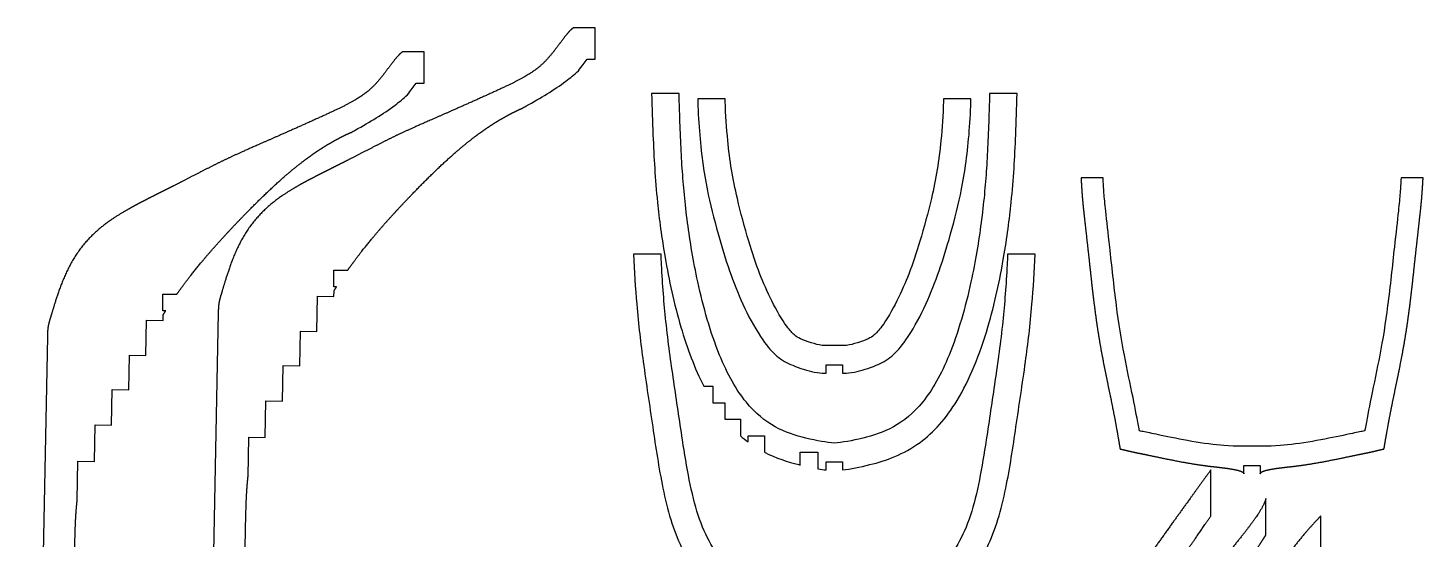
# Model space of a CAD drawing. Header units: millimetres. Extents: x -257 to -2, y -273 to -2.
# Drawn here: x -256.7 to -2.9, y -94.6 to -1.6 of the extents above; entities that cross this region are included whole.
import ezdxf

# ---------------------------------------------------------------- set-up
doc = ezdxf.new("R2010")
doc.units = ezdxf.units.MM
doc.layers.get('0').update_dxf_attribs({"linetype": 'CONTINUOUS'})

msp = doc.modelspace()

# ---------------------------------------------------------------- linework, layer by layer
for p, q in [((-153.51, -1.58), (-157.47, -1.58)), ((-153.51, -7.28), (-153.51, -1.58)), ((-184.6, -5.95), (-188.56, -5.95)), ((-184.6, -11.65), (-184.6, -5.95)), ((-155, -7.28), (-153.51, -7.28)), ((-186.09, -11.65), (-184.6, -11.65)), ((-138.25, -13.53), (-143.25, -13.53)), ((-129.86, -14.46), (-134.86, -14.46)), ((-134.86, -14.46), (-134.86, -15.02)), ((-129.86, -14.93), (-129.86, -14.46)), ((-90.14, -14.46), (-90.14, -14.93)), ((-85.14, -14.46), (-90.14, -14.46)), ((-85.14, -15.02), (-85.14, -14.46)), ((-76.75, -13.53), (-81.75, -13.53)), ((-61.11, -28.85), (-65.12, -28.85)), ((-2.88, -28.85), (-6.89, -28.85)), ((-141.53, -42.75), (-146.53, -42.75)), ((-73.47, -42.75), (-78.47, -42.75)), ((-201.08, -48.67), (-201.08, -45.67)), ((-201.08, -45.67), (-198.55, -45.67)), ((-232.17, -50.04), (-229.64, -50.04)), ((-232.17, -53.04), (-232.17, -50.04)), ((-204.16, -56.82), (-204.04, -50.35)), ((-204.04, -50.35), (-201.04, -50.41)), ((-200.56, -48.67), (-201.08, -48.67)), ((-201.04, -50.41), (-201.02, -49.41)), ((-231.65, -53.04), (-232.17, -53.04)), ((-235.26, -61.19), (-235.13, -54.72)), ((-235.13, -54.72), (-232.14, -54.78)), ((-232.14, -54.78), (-232.12, -53.78)), ((-222.1, -53.39), (-225.63, -237.36)), ((-253.19, -57.76), (-256.73, -241.72)), ((-207.28, -63.06), (-207.16, -56.76)), ((-207.16, -56.76), (-204.16, -56.82)), ((-238.38, -67.42), (-238.26, -61.13)), ((-238.26, -61.13), (-235.26, -61.19)), ((-210.41, -69.46), (-210.28, -63)), ((-210.28, -63), (-207.28, -63.06)), ((-111.5, -64.37), (-111.5, -62.87)), ((-111.5, -62.87), (-108.5, -62.87)), ((-108.5, -62.87), (-108.5, -64.37)), ((-241.5, -73.83), (-241.38, -67.37)), ((-241.38, -67.37), (-238.38, -67.42)), ((-133.77, -66.77), (-132.08, -66.77)), ((-132.08, -66.77), (-132.08, -69.77)), ((-213.53, -76.07), (-213.41, -69.41)), ((-213.41, -69.41), (-210.41, -69.46)), ((-132.08, -69.77), (-129.95, -69.77)), ((-129.95, -69.77), (-129.94, -72.77)), ((-129.94, -72.77), (-127.09, -72.77)), ((-127.09, -72.77), (-127.09, -75.77)), ((-244.63, -80.44), (-244.5, -73.77)), ((-244.5, -73.77), (-241.5, -73.83)), ((-216.67, -83.16), (-216.53, -76.01)), ((-216.53, -76.01), (-213.53, -76.07)), ((-125.71, -75.77), (-122.68, -75.77)), ((-125.71, -76.89), (-125.71, -75.77)), ((-122.68, -75.77), (-122.68, -78.77)), ((-247.76, -87.53), (-247.63, -80.38)), ((-247.63, -80.38), (-244.63, -80.44)), ((-116.2, -81.1), (-116.2, -78.77)), ((-116.2, -78.77), (-112.99, -78.77)), ((-112.99, -78.77), (-112.98, -81.77)), ((-111.5, -82), (-111.5, -80.5)), ((-111.5, -80.5), (-108.5, -80.5)), ((-108.5, -80.5), (-108.5, -82)), ((-35.5, -82.67), (-35.5, -81.17)), ((-35.5, -81.17), (-32.5, -81.17)), ((-32.5, -81.17), (-32.5, -82.67)), ((-41.5, -90.39), (-41.5, -81.99)), ((-31.5, -93.87), (-31.5, -87.18)), ((-217.18, -96.03), (-217.06, -90.01)), ((-21.5, -99.84), (-21.5, -90.35)), ((-248.27, -100.4), (-248.16, -94.38))]:
    msp.add_line(p, q)
for points, degree, knots in [([(-157.47, -1.58), (-157.59, -1.65), (-157.85, -1.83), (-158.31, -2.27), (-159.05, -3.16), (-160.2, -4.73), (-161.53, -6.52), (-162.99, -8.15), (-164.74, -9.56), (-166.95, -10.87), (-169.76, -12.24), (-173.16, -13.78), (-176.84, -15.44), (-180.28, -16.95), (-183.3, -18.28), (-185.86, -19.4), (-188.05, -20.38), (-190.03, -21.31), (-191.97, -22.27), (-194, -23.32), (-196.1, -24.4), (-197.89, -25.32), (-199.27, -26.02), (-200.18, -26.48), (-200.58, -26.68)], 5, [0, 0, 0, 0, 0, 0, 0.0285714, 0.0571429, 0.0857143, 0.1142857, 0.1428571, 0.1714286, 0.2, 0.2285714, 0.2571429, 0.2857143, 0.3142857, 0.3428571, 0.3714286, 0.4, 0.4285714, 0.4571429, 0.4857143, 0.5142857, 0.5428571, 0.5656669, 0.5656669, 0.5656669, 0.5656669, 0.5656669, 0.5656669]), ([(-188.56, -5.95), (-188.68, -6.01), (-188.94, -6.2), (-189.4, -6.64), (-190.15, -7.53), (-191.3, -9.09), (-192.62, -10.89), (-194.09, -12.51), (-195.83, -13.93), (-198.05, -15.24), (-200.85, -16.61), (-204.25, -18.15), (-207.93, -19.8), (-211.37, -21.32), (-214.39, -22.64), (-216.95, -23.77), (-219.14, -24.75), (-221.12, -25.68), (-223.06, -26.64), (-225.09, -27.68), (-227.2, -28.77), (-228.99, -29.69), (-230.37, -30.39), (-231.27, -30.84), (-231.68, -31.05)], 5, [0, 0, 0, 0, 0, 0, 0.0285714, 0.0571429, 0.0857143, 0.1142857, 0.1428571, 0.1714286, 0.2, 0.2285714, 0.2571429, 0.2857143, 0.3142857, 0.3428571, 0.3714286, 0.4, 0.4285714, 0.4571429, 0.4857143, 0.5142857, 0.5428571, 0.5656669, 0.5656669, 0.5656669, 0.5656669, 0.5656669, 0.5656669]), ([(-166.85, -16.21), (-166.6, -16.07), (-166.35, -15.94), (-166.11, -15.81), (-163.33, -14.28), (-161.07, -12.92), (-158.83, -11.24), (-158.06, -10.67), (-157.3, -10.05), (-156.57, -9.38)], 3, [-0.2212347, -0.2212347, -0.2212347, -0.2212347, -0.2122654, -0.2122654, -0.2122654, -0.1091733, -0.1091733, -0.1091733, -0.0738902, -0.0738902, -0.0738902, -0.0738902]), ([(-197.94, -20.58), (-197.69, -20.44), (-197.45, -20.31), (-197.2, -20.18), (-194.42, -18.65), (-192.17, -17.29), (-189.92, -15.61), (-189.15, -15.03), (-188.4, -14.41), (-187.67, -13.75)], 3, [-0.2212347, -0.2212347, -0.2212347, -0.2212347, -0.2122654, -0.2122654, -0.2122654, -0.1091733, -0.1091733, -0.1091733, -0.0738902, -0.0738902, -0.0738902, -0.0738902]), ([(-143.25, -13.53), (-143.18, -16.21), (-143.1, -18.68), (-143, -21.01), (-142.83, -25.26), (-142.62, -29.03), (-142.18, -33.31), (-141.86, -36.36), (-141.43, -39.7), (-140.8, -43.35), (-140.11, -47.37), (-139.18, -51.75), (-137.93, -55.99), (-136.8, -59.84), (-135.41, -63.55), (-133.77, -66.77)], 3, [-0.8870914, -0.8870914, -0.8870914, -0.8870914, -0.8134813, -0.8134813, -0.8134813, -0.6789986, -0.6789986, -0.6789986, -0.5831378, -0.5831378, -0.5831378, -0.4775496, -0.4775496, -0.4775496, -0.3817125, -0.3817125, -0.3817125, -0.3817125]), ([(-110, -77.14), (-111.37, -76.99), (-113.21, -76.69), (-115.17, -76.21), (-117.05, -75.74), (-118.98, -75.1), (-120.75, -74.14), (-122.61, -73.13), (-124.36, -71.74), (-126.07, -69.62), (-127.8, -67.48), (-129.45, -64.57), (-130.88, -61.09), (-132.53, -57.07), (-133.86, -52.35), (-134.85, -47.77), (-135.67, -43.99), (-136.27, -40.34), (-136.7, -37.05), (-137.18, -33.44), (-137.47, -30.27), (-137.68, -27.14), (-137.9, -23.82), (-138.03, -20.46), (-138.16, -16.58), (-138.19, -15.59), (-138.22, -14.58), (-138.25, -13.53)], 3, [0.0136943, 0.0136943, 0.0136943, 0.0136943, 0.1147153, 0.1147153, 0.1147153, 0.2120295, 0.2120295, 0.2120295, 0.3141993, 0.3141993, 0.3141993, 0.4175023, 0.4175023, 0.4175023, 0.5365862, 0.5365862, 0.5365862, 0.6348118, 0.6348118, 0.6348118, 0.742683, 0.742683, 0.742683, 0.8568454, 0.8568454, 0.8568454, 0.8857859, 0.8857859, 0.8857859, 0.8857859]), ([(-134.86, -15.02), (-134.78, -17.1), (-134.66, -19.1), (-134.5, -21.02), (-134.18, -24.82), (-133.7, -28.28), (-132.93, -31.92), (-132.37, -34.57), (-131.65, -37.36), (-130.86, -40.07), (-130.21, -42.32), (-129.54, -44.47), (-128.79, -46.56), (-128.08, -48.53), (-127.28, -50.52), (-126.28, -52.61), (-125.32, -54.61), (-124.18, -56.67), (-123.03, -58.33), (-122.14, -59.61), (-121.27, -60.6), (-120.45, -61.28), (-119.55, -62.04), (-118.67, -62.51), (-117.58, -62.96), (-116.32, -63.47), (-114.82, -63.94), (-113.69, -64.18), (-112.92, -64.33), (-112.36, -64.38), (-111.76, -64.38), (-111.68, -64.38), (-111.59, -64.38), (-111.5, -64.37)], 3, [-0.9993402, -0.9993402, -0.9993402, -0.9993402, -0.9153685, -0.9153685, -0.9153685, -0.7494028, -0.7494028, -0.7494028, -0.6288324, -0.6288324, -0.6288324, -0.5287594, -0.5287594, -0.5287594, -0.4348217, -0.4348217, -0.4348217, -0.345247, -0.345247, -0.345247, -0.2760324, -0.2760324, -0.2760324, -0.1993308, -0.1993308, -0.1993308, -0.1105812, -0.1105812, -0.1105812, -0.0510695, -0.0510695, -0.0510695, -0.0426065, -0.0426065, -0.0426065, -0.0426065]), ([(-110, -59.34), (-110.62, -59.34), (-111.2, -59.37), (-111.54, -59.37), (-112.05, -59.39), (-112.07, -59.39), (-112.45, -59.32), (-112.82, -59.26), (-113.49, -59.09), (-114.24, -58.85), (-114.95, -58.62), (-115.66, -58.35), (-116.13, -58.14), (-116.67, -57.89), (-116.9, -57.74), (-117.27, -57.43), (-117.61, -57.14), (-118.08, -56.64), (-118.65, -55.86), (-119.51, -54.69), (-120.52, -52.97), (-121.39, -51.22), (-122.21, -49.57), (-122.92, -47.94), (-123.53, -46.36), (-124.28, -44.43), (-124.92, -42.49), (-125.56, -40.39), (-126.32, -37.86), (-127.06, -35.17), (-127.65, -32.64), (-128.5, -29), (-129.03, -25.72), (-129.39, -22.06), (-129.61, -19.81), (-129.76, -17.44), (-129.86, -14.93)], 3, [0, 0, 0, 0, 0.0399164, 0.0399164, 0.0399164, 0.0999216, 0.0999216, 0.0999216, 0.1590355, 0.1590355, 0.1590355, 0.2148241, 0.2148241, 0.2148241, 0.278508, 0.278508, 0.278508, 0.3361832, 0.3361832, 0.3361832, 0.4222282, 0.4222282, 0.4222282, 0.5032773, 0.5032773, 0.5032773, 0.6023825, 0.6023825, 0.6023825, 0.7214196, 0.7214196, 0.7214196, 0.8929662, 0.8929662, 0.8929662, 0.9980823, 0.9980823, 0.9980823, 0.9980823]), ([(-81.75, -13.53), (-81.78, -14.58), (-81.81, -15.59), (-81.84, -16.58), (-81.97, -20.46), (-82.1, -23.82), (-82.32, -27.14), (-82.53, -30.27), (-82.82, -33.44), (-83.3, -37.05), (-83.73, -40.34), (-84.33, -43.99), (-85.15, -47.77), (-86.14, -52.35), (-87.47, -57.07), (-89.12, -61.09), (-90.55, -64.57), (-92.2, -67.48), (-93.93, -69.62), (-95.64, -71.74), (-97.39, -73.13), (-99.25, -74.14), (-101.02, -75.1), (-102.95, -75.74), (-104.83, -76.21), (-106.79, -76.69), (-108.63, -76.99), (-110, -77.14)], 3, [-0.8857859, -0.8857859, -0.8857859, -0.8857859, -0.8568454, -0.8568454, -0.8568454, -0.742683, -0.742683, -0.742683, -0.6348118, -0.6348118, -0.6348118, -0.5365862, -0.5365862, -0.5365862, -0.4175023, -0.4175023, -0.4175023, -0.3141993, -0.3141993, -0.3141993, -0.2120295, -0.2120295, -0.2120295, -0.1147153, -0.1147153, -0.1147153, -0.0136943, -0.0136943, -0.0136943, -0.0136943]), ([(-90.14, -14.93), (-90.24, -17.44), (-90.39, -19.81), (-90.61, -22.06), (-90.97, -25.72), (-91.5, -29), (-92.35, -32.64), (-92.94, -35.17), (-93.68, -37.86), (-94.44, -40.39), (-95.08, -42.49), (-95.72, -44.43), (-96.47, -46.36), (-97.08, -47.94), (-97.79, -49.57), (-98.61, -51.22), (-99.48, -52.97), (-100.49, -54.69), (-101.35, -55.86), (-101.92, -56.64), (-102.39, -57.14), (-102.73, -57.43), (-103.1, -57.74), (-103.33, -57.89), (-103.87, -58.14), (-104.34, -58.35), (-105.05, -58.62), (-105.76, -58.85), (-106.51, -59.09), (-107.18, -59.26), (-107.55, -59.32), (-107.93, -59.39), (-107.95, -59.39), (-108.46, -59.37), (-108.8, -59.37), (-109.37, -59.34), (-110, -59.34)], 3, [-0.9980823, -0.9980823, -0.9980823, -0.9980823, -0.8929662, -0.8929662, -0.8929662, -0.7214196, -0.7214196, -0.7214196, -0.6023825, -0.6023825, -0.6023825, -0.5032773, -0.5032773, -0.5032773, -0.4222282, -0.4222282, -0.4222282, -0.3361832, -0.3361832, -0.3361832, -0.278508, -0.278508, -0.278508, -0.2148241, -0.2148241, -0.2148241, -0.1590355, -0.1590355, -0.1590355, -0.0999216, -0.0999216, -0.0999216, -0.0399164, -0.0399164, -0.0399164, -0.000119, -0.000119, -0.000119, -0.000119]), ([(-108.5, -82), (-107.05, -81.8), (-105.36, -81.5), (-103.52, -81.03), (-100.62, -80.3), (-97.39, -79.16), (-94.41, -76.97), (-91.95, -75.17), (-89.65, -72.63), (-87.65, -69.34), (-85.38, -65.6), (-83.51, -60.91), (-82.07, -55.99), (-80.82, -51.75), (-79.89, -47.37), (-79.2, -43.35), (-78.57, -39.7), (-78.14, -36.36), (-77.82, -33.31), (-77.38, -29.03), (-77.17, -25.26), (-77, -21.01), (-76.9, -18.68), (-76.82, -16.21), (-76.75, -13.53)], 3, [0.0329322, 0.0329322, 0.0329322, 0.0329322, 0.1164092, 0.1164092, 0.1164092, 0.2473184, 0.2473184, 0.2473184, 0.3550334, 0.3550334, 0.3550334, 0.4775496, 0.4775496, 0.4775496, 0.5831378, 0.5831378, 0.5831378, 0.6789986, 0.6789986, 0.6789986, 0.8134813, 0.8134813, 0.8134813, 0.8870914, 0.8870914, 0.8870914, 0.8870914]), ([(-108.5, -64.37), (-108.41, -64.38), (-108.32, -64.38), (-108.24, -64.38), (-107.64, -64.38), (-107.08, -64.33), (-106.31, -64.18), (-105.18, -63.94), (-103.68, -63.47), (-102.42, -62.96), (-101.33, -62.51), (-100.45, -62.04), (-99.55, -61.28), (-98.73, -60.6), (-97.86, -59.61), (-96.97, -58.33), (-95.82, -56.67), (-94.68, -54.61), (-93.72, -52.61), (-92.72, -50.52), (-91.92, -48.53), (-91.21, -46.56), (-90.46, -44.47), (-89.79, -42.32), (-89.14, -40.07), (-88.35, -37.36), (-87.63, -34.57), (-87.07, -31.92), (-86.3, -28.28), (-85.82, -24.82), (-85.5, -21.02), (-85.34, -19.1), (-85.22, -17.1), (-85.14, -15.02)], 3, [0.0426065, 0.0426065, 0.0426065, 0.0426065, 0.0510695, 0.0510695, 0.0510695, 0.1105812, 0.1105812, 0.1105812, 0.1993308, 0.1993308, 0.1993308, 0.2760324, 0.2760324, 0.2760324, 0.345247, 0.345247, 0.345247, 0.4348217, 0.4348217, 0.4348217, 0.5287594, 0.5287594, 0.5287594, 0.6288324, 0.6288324, 0.6288324, 0.7494028, 0.7494028, 0.7494028, 0.9153685, 0.9153685, 0.9153685, 0.9993402, 0.9993402, 0.9993402, 0.9993402]), ([(-170.24, -17.94), (-170.07, -17.84), (-169.39, -17.46), (-168.72, -17.1), (-168.04, -16.76), (-167.36, -16.44), (-166.85, -16.21)], 5, [-0.0534235, -0.0534235, -0.0534235, -0.0534235, -0.0534235, -0.0534235, -0.04, 0, 0, 0, 0, 0, 0]), ([(-174.25, -20.52), (-173.78, -20.19), (-172.98, -19.63), (-172.18, -19.1), (-171.38, -18.6), (-170.58, -18.13), (-170.24, -17.94)], 5, [-0.11691748, -0.11691748, -0.11691748, -0.11691748, -0.11691748, -0.11691748, -0.08, -0.0534235, -0.0534235, -0.0534235, -0.0534235, -0.0534235, -0.0534235]), ([(-205.34, -24.89), (-204.88, -24.55), (-204.08, -24), (-203.28, -23.47), (-202.48, -22.97), (-201.67, -22.5), (-201.34, -22.31)], 5, [-0.11691748, -0.11691748, -0.11691748, -0.11691748, -0.11691748, -0.11691748, -0.08, -0.0534235, -0.0534235, -0.0534235, -0.0534235, -0.0534235, -0.0534235]), ([(-201.34, -22.31), (-201.17, -22.21), (-200.49, -21.83), (-199.81, -21.47), (-199.13, -21.13), (-198.45, -20.81), (-197.94, -20.58)], 5, [-0.0534235, -0.0534235, -0.0534235, -0.0534235, -0.0534235, -0.0534235, -0.04, 0, 0, 0, 0, 0, 0]), ([(-198.55, -45.67), (-198.33, -45.36), (-197.62, -44.36), (-196.4, -42.71), (-194.64, -40.48), (-192.32, -37.76), (-189.71, -34.86), (-187.11, -32.11), (-184.54, -29.48), (-181.99, -26.99), (-179.47, -24.67), (-177.42, -22.92), (-175.87, -21.71), (-174.83, -20.93), (-174.29, -20.55), (-174.25, -20.52)], 5, [-0.4977426, -0.4977426, -0.4977426, -0.4977426, -0.4977426, -0.4977426, -0.48, -0.44, -0.4, -0.36, -0.32, -0.28, -0.24, -0.2, -0.16, -0.12, -0.1169175, -0.1169175, -0.1169175, -0.1169175, -0.1169175, -0.1169175]), ([(-229.64, -50.04), (-229.43, -49.73), (-228.71, -48.73), (-227.49, -47.08), (-225.73, -44.85), (-223.42, -42.13), (-220.8, -39.23), (-218.2, -36.47), (-215.63, -33.85), (-213.09, -31.36), (-210.56, -29.03), (-208.52, -27.29), (-206.97, -26.08), (-205.92, -25.3), (-205.38, -24.91), (-205.34, -24.89)], 5, [-0.4977426, -0.4977426, -0.4977426, -0.4977426, -0.4977426, -0.4977426, -0.48, -0.44, -0.4, -0.36, -0.32, -0.28, -0.24, -0.2, -0.16, -0.12, -0.1169175, -0.1169175, -0.1169175, -0.1169175, -0.1169175, -0.1169175]), ([(-200.58, -26.68), (-200.69, -26.73), (-201.28, -27.03), (-201.89, -27.34), (-202.49, -27.64), (-203.11, -27.95), (-203.61, -28.21)], 5, [0.56566694, 0.56566694, 0.56566694, 0.56566694, 0.56566694, 0.56566694, 0.57142857, 0.59911175, 0.59911175, 0.59911175, 0.59911175, 0.59911175, 0.59911175]), ([(-206.64, -29.8), (-207.1, -30.05), (-208.07, -30.59), (-209.54, -31.46), (-211.44, -32.72), (-213.64, -34.53), (-215.64, -36.66), (-217.34, -39.07), (-218.71, -41.68), (-219.77, -44.3), (-220.56, -46.68), (-221.14, -48.61), (-221.55, -49.99), (-221.84, -50.91), (-222, -51.62), (-222.07, -52.39), (-222.09, -53.03), (-222.1, -53.39)], 5, [0.6321595, 0.6321595, 0.6321595, 0.6321595, 0.6321595, 0.6321595, 0.6571429, 0.6857143, 0.7142857, 0.7428571, 0.7714286, 0.8, 0.8285714, 0.8571429, 0.8857143, 0.9142857, 0.9428571, 0.9714286, 1, 1, 1, 1, 1, 1]), ([(-203.61, -28.21), (-203.63, -28.22), (-204.17, -28.49), (-204.78, -28.81), (-205.39, -29.12), (-205.99, -29.44), (-206.58, -29.76), (-206.64, -29.8)], 5, [0.59911175, 0.59911175, 0.59911175, 0.59911175, 0.59911175, 0.59911175, 0.6, 0.62857143, 0.63215955, 0.63215955, 0.63215955, 0.63215955, 0.63215955, 0.63215955]), ([(-65.12, -28.85), (-65.11, -29.06), (-65.08, -29.49), (-65.05, -30.09), (-65, -30.84), (-64.94, -31.74), (-64.87, -32.65), (-64.78, -33.63), (-64.66, -34.73), (-64.53, -35.96), (-64.37, -37.34), (-64.2, -38.86), (-64.02, -40.5), (-63.82, -42.25), (-63.62, -44.07), (-63.42, -45.94), (-63.21, -47.85), (-62.99, -49.78), (-62.76, -51.71), (-62.51, -53.62), (-62.25, -55.51), (-61.96, -57.37), (-61.66, -59.19), (-61.33, -60.98), (-60.99, -62.75), (-60.64, -64.5), (-60.28, -66.24), (-59.92, -67.96), (-59.57, -69.66), (-59.24, -71.32), (-58.93, -72.92), (-58.66, -74.4), (-58.43, -75.7), (-58.24, -76.78), (-58.13, -77.52), (-58.02, -78.03), (-58.11, -77.96), (-57.89, -78.22), (-58.07, -78.18), (-57.61, -78.24), (-56.78, -78.46), (-55.96, -78.65), (-55.2, -78.82), (-54.46, -78.97), (-53.58, -79.15), (-52.45, -79.38), (-51.06, -79.68), (-49.41, -80.02), (-47.56, -80.39), (-45.59, -80.75), (-43.92, -81.02), (-42.68, -81.2), (-41.86, -81.3), (-41.43, -81.35), (-41.37, -81.35)], 5, [-1, -1, -1, -1, -1, -1, -0.9818182, -0.9636364, -0.9454545, -0.9272727, -0.9090909, -0.8909091, -0.8727273, -0.8545455, -0.8363636, -0.8181818, -0.8, -0.7818182, -0.7636364, -0.7454545, -0.7272727, -0.7090909, -0.6909091, -0.6727273, -0.6545455, -0.6363636, -0.6181818, -0.6, -0.5818182, -0.5636364, -0.5454545, -0.5272727, -0.5090909, -0.4909091, -0.4727273, -0.4545455, -0.4363636, -0.4181818, -0.4, -0.3818182, -0.3636364, -0.3454545, -0.3272727, -0.3090909, -0.2909091, -0.2727273, -0.2545455, -0.2363636, -0.2181818, -0.2, -0.1818182, -0.1636364, -0.1454545, -0.1272727, -0.1090909, -0.1060896, -0.1060896, -0.1060896, -0.1060896, -0.1060896, -0.1060896]), ([(-54.51, -74.87), (-54.53, -74.77), (-54.55, -74.66), (-54.57, -74.54), (-54.85, -72.98), (-55.24, -70.92), (-55.66, -68.84), (-56.18, -66.3), (-56.73, -63.72), (-57.23, -61.14), (-57.79, -58.23), (-58.27, -55.24), (-58.67, -52.09), (-59.13, -48.54), (-59.52, -44.8), (-59.89, -41.45), (-60.17, -38.92), (-60.43, -36.66), (-60.62, -34.92), (-60.77, -33.56), (-60.87, -32.53), (-60.94, -31.56), (-61.01, -30.72), (-61.06, -29.87), (-61.11, -28.85)], 3, [0.4557557, 0.4557557, 0.4557557, 0.4557557, 0.4605856, 0.4605856, 0.4605856, 0.5274592, 0.5274592, 0.5274592, 0.6088124, 0.6088124, 0.6088124, 0.7005989, 0.7005989, 0.7005989, 0.8038634, 0.8038634, 0.8038634, 0.8819787, 0.8819787, 0.8819787, 0.9429006, 0.9429006, 0.9429006, 0.9963159, 0.9963159, 0.9963159, 0.9963159]), ([(-26.63, -81.35), (-26.57, -81.35), (-26.14, -81.3), (-25.32, -81.2), (-24.08, -81.02), (-22.41, -80.75), (-20.44, -80.39), (-18.59, -80.02), (-16.94, -79.68), (-15.55, -79.38), (-14.42, -79.15), (-13.54, -78.97), (-12.8, -78.82), (-12.04, -78.65), (-11.22, -78.46), (-10.39, -78.24), (-9.93, -78.18), (-10.11, -78.22), (-9.89, -77.96), (-9.98, -78.03), (-9.87, -77.52), (-9.76, -76.78), (-9.57, -75.7), (-9.34, -74.4), (-9.07, -72.92), (-8.76, -71.32), (-8.43, -69.66), (-8.08, -67.96), (-7.72, -66.24), (-7.36, -64.5), (-7.01, -62.75), (-6.67, -60.98), (-6.34, -59.19), (-6.04, -57.37), (-5.75, -55.51), (-5.49, -53.62), (-5.24, -51.71), (-5.01, -49.78), (-4.79, -47.85), (-4.58, -45.94), (-4.38, -44.07), (-4.18, -42.25), (-3.98, -40.5), (-3.8, -38.86), (-3.63, -37.34), (-3.47, -35.96), (-3.34, -34.73), (-3.22, -33.63), (-3.13, -32.65), (-3.06, -31.74), (-3, -30.84), (-2.95, -30.09), (-2.92, -29.49), (-2.89, -29.06), (-2.88, -28.85)], 5, [0.1060896, 0.1060896, 0.1060896, 0.1060896, 0.1060896, 0.1060896, 0.1090909, 0.1272727, 0.1454545, 0.1636364, 0.1818182, 0.2, 0.2181818, 0.2363636, 0.2545455, 0.2727273, 0.2909091, 0.3090909, 0.3272727, 0.3454545, 0.3636364, 0.3818182, 0.4, 0.4181818, 0.4363636, 0.4545455, 0.4727273, 0.4909091, 0.5090909, 0.5272727, 0.5454545, 0.5636364, 0.5818182, 0.6, 0.6181818, 0.6363636, 0.6545455, 0.6727273, 0.6909091, 0.7090909, 0.7272727, 0.7454545, 0.7636364, 0.7818182, 0.8, 0.8181818, 0.8363636, 0.8545455, 0.8727273, 0.8909091, 0.9090909, 0.9272727, 0.9454545, 0.9636364, 0.9818182, 1, 1, 1, 1, 1, 1]), ([(-6.89, -28.85), (-6.94, -29.87), (-6.99, -30.72), (-7.06, -31.56), (-7.13, -32.53), (-7.23, -33.56), (-7.38, -34.92), (-7.57, -36.66), (-7.83, -38.92), (-8.11, -41.45), (-8.48, -44.8), (-8.87, -48.54), (-9.33, -52.09), (-9.73, -55.24), (-10.21, -58.23), (-10.77, -61.14), (-11.27, -63.72), (-11.82, -66.3), (-12.34, -68.84), (-12.76, -70.92), (-13.15, -72.98), (-13.43, -74.54), (-13.45, -74.66), (-13.47, -74.77), (-13.49, -74.87)], 3, [-0.9963159, -0.9963159, -0.9963159, -0.9963159, -0.9429006, -0.9429006, -0.9429006, -0.8819787, -0.8819787, -0.8819787, -0.8038634, -0.8038634, -0.8038634, -0.7005989, -0.7005989, -0.7005989, -0.6088124, -0.6088124, -0.6088124, -0.5274592, -0.5274592, -0.5274592, -0.4605856, -0.4605856, -0.4605856, -0.4557557, -0.4557557, -0.4557557, -0.4557557]), ([(-234.71, -32.58), (-234.72, -32.59), (-235.27, -32.86), (-235.87, -33.17), (-236.48, -33.49), (-237.09, -33.81), (-237.67, -34.13), (-237.74, -34.17)], 5, [0.59911175, 0.59911175, 0.59911175, 0.59911175, 0.59911175, 0.59911175, 0.6, 0.62857143, 0.63215955, 0.63215955, 0.63215955, 0.63215955, 0.63215955, 0.63215955]), ([(-231.68, -31.05), (-231.78, -31.1), (-232.38, -31.4), (-232.98, -31.7), (-233.59, -32.01), (-234.2, -32.32), (-234.71, -32.58)], 5, [0.56566694, 0.56566694, 0.56566694, 0.56566694, 0.56566694, 0.56566694, 0.57142857, 0.59911175, 0.59911175, 0.59911175, 0.59911175, 0.59911175, 0.59911175]), ([(-237.74, -34.17), (-238.19, -34.42), (-239.16, -34.96), (-240.63, -35.82), (-242.53, -37.09), (-244.74, -38.9), (-246.74, -41.03), (-248.43, -43.44), (-249.8, -46.05), (-250.86, -48.67), (-251.65, -51.05), (-252.23, -52.98), (-252.64, -54.35), (-252.94, -55.27), (-253.09, -55.99), (-253.16, -56.75), (-253.19, -57.4), (-253.19, -57.76)], 5, [0.6321595, 0.6321595, 0.6321595, 0.6321595, 0.6321595, 0.6321595, 0.6571429, 0.6857143, 0.7142857, 0.7428571, 0.7714286, 0.8, 0.8285714, 0.8571429, 0.8857143, 0.9142857, 0.9428571, 0.9714286, 1, 1, 1, 1, 1, 1]), ([(-146.53, -42.75), (-146.4, -45.84), (-146.21, -48.94), (-145.96, -51.85), (-145.64, -55.59), (-145.23, -59.03), (-144.78, -62.29), (-144.22, -66.36), (-143.63, -70.2), (-143.05, -74.15), (-142.5, -77.86), (-141.94, -81.66), (-141.2, -85.28), (-140.38, -89.26), (-139.32, -92.95), (-137.79, -96.1), (-137.55, -96.61), (-137.29, -97.1), (-137.02, -97.58)], 3, [-0.8466628, -0.8466628, -0.8466628, -0.8466628, -0.7825089, -0.7825089, -0.7825089, -0.7001477, -0.7001477, -0.7001477, -0.5970616, -0.5970616, -0.5970616, -0.5000062, -0.5000062, -0.5000062, -0.3934263, -0.3934263, -0.3934263, -0.3763878, -0.3763878, -0.3763878, -0.3763878]), ([(-112.6, -107.85), (-113.64, -107.86), (-114.8, -107.73), (-116.12, -107.41), (-118.33, -106.87), (-120.96, -105.78), (-123.47, -104.27), (-125.63, -102.97), (-127.66, -101.39), (-129.32, -99.65), (-131.73, -97.14), (-133.45, -94.24), (-134.77, -90.23), (-136.03, -86.37), (-136.87, -81.51), (-137.63, -76.53), (-138.18, -72.97), (-138.7, -69.4), (-139.22, -65.83), (-139.74, -62.34), (-140.24, -58.82), (-140.64, -54.96), (-140.98, -51.74), (-141.26, -48.25), (-141.44, -44.64), (-141.47, -44.01), (-141.5, -43.38), (-141.53, -42.75)], 3, [0.0355399, 0.0355399, 0.0355399, 0.0355399, 0.1002708, 0.1002708, 0.1002708, 0.2092134, 0.2092134, 0.2092134, 0.3030637, 0.3030637, 0.3030637, 0.4390329, 0.4390329, 0.4390329, 0.5698203, 0.5698203, 0.5698203, 0.6633914, 0.6633914, 0.6633914, 0.755166, 0.755166, 0.755166, 0.831848, 0.831848, 0.831848, 0.8451793, 0.8451793, 0.8451793, 0.8451793]), ([(-108.5, -112.81), (-106.27, -112.98), (-103.83, -112.66), (-101.22, -111.86), (-97.19, -110.61), (-92.79, -108.22), (-89.16, -105.1), (-86.29, -102.63), (-83.94, -99.69), (-82.21, -96.1), (-80.68, -92.95), (-79.62, -89.26), (-78.8, -85.28), (-78.06, -81.66), (-77.5, -77.86), (-76.95, -74.15), (-76.37, -70.2), (-75.78, -66.36), (-75.22, -62.29), (-74.77, -59.03), (-74.36, -55.59), (-74.04, -51.85), (-73.79, -48.94), (-73.6, -45.84), (-73.47, -42.75)], 3, [0.020202, 0.020202, 0.020202, 0.020202, 0.1192752, 0.1192752, 0.1192752, 0.2721365, 0.2721365, 0.2721365, 0.3934263, 0.3934263, 0.3934263, 0.5000062, 0.5000062, 0.5000062, 0.5970616, 0.5970616, 0.5970616, 0.7001477, 0.7001477, 0.7001477, 0.7825089, 0.7825089, 0.7825089, 0.8466628, 0.8466628, 0.8466628, 0.8466628]), ([(-78.47, -42.75), (-78.5, -43.38), (-78.53, -44.01), (-78.56, -44.64), (-78.74, -48.25), (-79.02, -51.74), (-79.36, -54.96), (-79.76, -58.82), (-80.26, -62.34), (-80.78, -65.83), (-81.3, -69.4), (-81.82, -72.97), (-82.37, -76.53), (-83.13, -81.51), (-83.97, -86.37), (-85.23, -90.23), (-86.55, -94.24), (-88.27, -97.14), (-90.68, -99.65), (-92.34, -101.39), (-94.37, -102.97), (-96.53, -104.27), (-99.04, -105.78), (-101.67, -106.87), (-103.88, -107.41), (-105.04, -107.69), (-106.08, -107.83), (-107.02, -107.85)], 3, [-0.8451793, -0.8451793, -0.8451793, -0.8451793, -0.831848, -0.831848, -0.831848, -0.755166, -0.755166, -0.755166, -0.6633914, -0.6633914, -0.6633914, -0.5698203, -0.5698203, -0.5698203, -0.4390329, -0.4390329, -0.4390329, -0.3030637, -0.3030637, -0.3030637, -0.2092134, -0.2092134, -0.2092134, -0.1002708, -0.1002708, -0.1002708, -0.043393, -0.043393, -0.043393, -0.043393]), ([(-34, -77.65), (-34.01, -77.65), (-34.02, -77.65), (-34.03, -77.65), (-35.08, -77.66), (-36.73, -77.72), (-39.12, -77.55), (-40.8, -77.42), (-42.88, -77.15), (-44.98, -76.79), (-47.01, -76.44), (-49, -76.02), (-50.55, -75.7), (-51.83, -75.42), (-52.82, -75.22), (-53.57, -75.07), (-53.92, -75), (-54.22, -74.94), (-54.51, -74.87)], 3, [-0.0008722, -0.0008722, -0.0008722, -0.0008722, 0, 0, 0, 0.0859059, 0.0859059, 0.0859059, 0.1461868, 0.1461868, 0.1461868, 0.2045726, 0.2045726, 0.2045726, 0.2529985, 0.2529985, 0.2529985, 0.2762814, 0.2762814, 0.2762814, 0.2762814]), ([(-13.49, -74.87), (-13.78, -74.94), (-14.08, -75), (-14.43, -75.07), (-15.18, -75.22), (-16.17, -75.42), (-17.45, -75.7), (-19, -76.02), (-20.99, -76.44), (-23.02, -76.79), (-25.12, -77.15), (-27.2, -77.42), (-28.88, -77.55), (-31.27, -77.72), (-32.92, -77.66), (-33.97, -77.65), (-33.98, -77.65), (-33.99, -77.65), (-34, -77.65)], 3, [-0.2762814, -0.2762814, -0.2762814, -0.2762814, -0.2529985, -0.2529985, -0.2529985, -0.2045726, -0.2045726, -0.2045726, -0.1461868, -0.1461868, -0.1461868, -0.0859059, -0.0859059, -0.0859059, 0, 0, 0, 0.0008722, 0.0008722, 0.0008722, 0.0008722]), ([(-122.68, -78.77), (-120.58, -79.85), (-118.45, -80.54), (-116.48, -81.03), (-116.39, -81.06), (-116.3, -81.08), (-116.2, -81.1)], 3, [-0.20552762, -0.20552762, -0.20552762, -0.20552762, -0.11640921, -0.11640921, -0.11640921, -0.11215942, -0.11215942, -0.11215942, -0.11215942]), ([(-217.06, -90.01), (-217.04, -88.64), (-216.99, -87.13), (-216.91, -85.75), (-216.81, -84.49), (-216.69, -83.34), (-216.67, -83.16)], 5, [-1, -1, -1, -1, -1, -1, -0.96, -0.95261609, -0.95261609, -0.95261609, -0.95261609, -0.95261609, -0.95261609]), ([(-40.73, -81.42), (-40.65, -81.43), (-40.36, -81.46), (-39.89, -81.52), (-39.24, -81.6), (-38.47, -81.7), (-37.69, -81.82), (-37.01, -81.95), (-36.45, -82.08), (-36.02, -82.22), (-35.71, -82.36), (-35.57, -82.48), (-35.51, -82.57), (-35.5, -82.64), (-35.5, -82.67)], 5, [-0.9393247, -0.9393247, -0.9393247, -0.9393247, -0.9393247, -0.9393247, -0.9, -0.8, -0.7, -0.6, -0.5, -0.4, -0.3, -0.2, -0.1, 0, 0, 0, 0, 0, 0]), ([(-32.5, -82.67), (-32.5, -82.64), (-32.49, -82.57), (-32.43, -82.48), (-32.29, -82.36), (-31.98, -82.22), (-31.55, -82.08), (-30.99, -81.95), (-30.31, -81.82), (-29.53, -81.7), (-28.76, -81.6), (-28.11, -81.52), (-27.64, -81.46), (-27.35, -81.43), (-27.27, -81.42)], 5, [0, 0, 0, 0, 0, 0, 0.1, 0.2, 0.3, 0.4, 0.5, 0.6, 0.7, 0.8, 0.9, 0.9393247, 0.9393247, 0.9393247, 0.9393247, 0.9393247, 0.9393247]), ([(-248.16, -94.38), (-248.13, -93.01), (-248.08, -91.5), (-248, -90.12), (-247.91, -88.85), (-247.78, -87.7), (-247.76, -87.53)], 5, [-1, -1, -1, -1, -1, -1, -0.96, -0.95261609, -0.95261609, -0.95261609, -0.95261609, -0.95261609, -0.95261609]), ([(-47.14, -124.44), (-47.11, -124.1), (-47.01, -123.39), (-46.81, -122.29), (-46.43, -120.73), (-45.75, -118.64), (-44.86, -116.41), (-43.77, -114.06), (-42.52, -111.62), (-41.13, -109.13), (-39.67, -106.65), (-38.2, -104.25), (-36.77, -101.97), (-35.43, -99.88), (-34.21, -98.01), (-33.14, -96.37), (-32.41, -95.25), (-31.93, -94.52), (-31.64, -94.08), (-31.5, -93.87)], 5, [-0.9978198, -0.9978198, -0.9978198, -0.9978198, -0.9978198, -0.9978198, -0.9333333, -0.8666667, -0.8, -0.7333333, -0.6666667, -0.6, -0.5333333, -0.4666667, -0.4, -0.3333333, -0.2666667, -0.2, -0.1333333, -0.0666667, 0, 0, 0, 0, 0, 0])]:
    msp.add_open_spline(points, degree=degree, knots=knots)
for points, degree in [([(-156.57, -9.38), (-155.94, -8.57), (-155.42, -7.83), (-155, -7.28)], 3), ([(-187.67, -13.75), (-187.03, -12.93), (-186.51, -12.2), (-186.09, -11.65)], 3), ([(-201.02, -49.41), (-200.93, -49.26), (-200.84, -49.11), (-200.74, -48.96), (-200.65, -48.82), (-200.56, -48.67)], 5), ([(-232.12, -53.78), (-232.02, -53.63), (-231.93, -53.48), (-231.84, -53.33), (-231.74, -53.18), (-231.65, -53.04)], 5), ([(-127.09, -75.77), (-126.63, -76.17), (-126.17, -76.54), (-125.71, -76.89)], 3), ([(-112.98, -81.77), (-112.46, -81.86), (-111.97, -81.93), (-111.5, -82)], 3), ([(-41.5, -81.99), (-42.5, -83.36), (-44.44, -86.04), (-47.21, -89.86), (-50.59, -94.57), (-54.32, -99.83), (-57.54, -104.5), (-60.26, -108.68), (-62.5, -112.55), (-64.28, -116.37), (-65.64, -120.47), (-66.64, -125.13), (-67.34, -130.58), (-67.85, -136.91), (-68.24, -144.11), (-68.61, -152.08), (-69.01, -160.66), (-69.46, -169.67), (-69.95, -178.87), (-70.37, -188.04), (-70.62, -196.96), (-70.58, -205.43), (-70.11, -213.28), (-69.11, -220.4), (-67.54, -226.73), (-65.4, -232.31), (-62.77, -237.23), (-59.74, -241.62), (-56.42, -245.61), (-52.89, -249.34), (-49.22, -252.86), (-46.19, -255.54), (-43.86, -257.47), (-42.29, -258.73), (-41.5, -259.36)], 5), ([(-41.37, -81.35), (-41.23, -81.37), (-41.11, -81.38), (-40.98, -81.39), (-40.85, -81.41), (-40.73, -81.42)], 5), ([(-27.27, -81.42), (-27.15, -81.41), (-27.02, -81.39), (-26.89, -81.38), (-26.77, -81.37), (-26.63, -81.35)], 5), ([(-31.5, -87.18), (-31.57, -87.55), (-31.89, -88.43), (-32.87, -90.13), (-35.07, -93.09), (-38.73, -97.56), (-42.59, -102.39), (-46.04, -107.22), (-48.78, -111.95), (-50.79, -116.64), (-52.17, -121.44), (-53.11, -126.58), (-53.79, -132.23), (-54.31, -138.52), (-54.76, -145.5), (-55.17, -153.17), (-55.55, -161.47), (-55.89, -170.25), (-56.18, -179.34), (-56.42, -188.45), (-56.56, -197.32), (-56.57, -205.66), (-56.39, -213.26), (-55.91, -219.95), (-55.01, -225.7), (-53.51, -230.6), (-51.22, -234.9), (-48.06, -238.85), (-44.1, -242.71), (-39.71, -246.59), (-35.58, -250.44), (-33.09, -253.4), (-31.97, -255.48), (-31.6, -256.8), (-31.5, -257.44)], 5), ([(-62.12, -124.39), (-62, -124.03), (-61.75, -123.28), (-61.28, -122.07), (-60.47, -120.26), (-59.14, -117.65), (-57.48, -114.69), (-55.49, -111.36), (-53.19, -107.71), (-50.62, -103.76), (-47.81, -99.55), (-45.38, -95.99), (-43.48, -93.23), (-42.17, -91.34), (-41.5, -90.39)], 5), ([(-21.5, -90.35), (-22.13, -91), (-23.37, -92.33), (-25.16, -94.39), (-27.43, -97.24), (-30.04, -100.99), (-32.43, -104.92), (-34.57, -109.03), (-36.44, -113.29), (-38.01, -117.69), (-39.26, -122.25), (-40.19, -127.04), (-40.81, -132.2), (-41.18, -137.95), (-41.37, -144.47), (-41.45, -151.95), (-41.51, -160.42), (-41.59, -169.79), (-41.75, -179.74), (-41.99, -189.75), (-42.28, -199.2), (-42.57, -207.54), (-42.74, -214.36), (-42.65, -219.6), (-42.1, -223.5), (-40.78, -227.13), (-38.56, -231.06), (-35.52, -235.29), (-31.88, -239.6), (-28.06, -243.65), (-24.61, -247.31), (-22.63, -249.89), (-21.79, -251.64), (-21.54, -252.73), (-21.5, -253.26)], 5)]:
    msp.add_open_spline(points, degree=degree)

doc.saveas('drawing.dxf')
